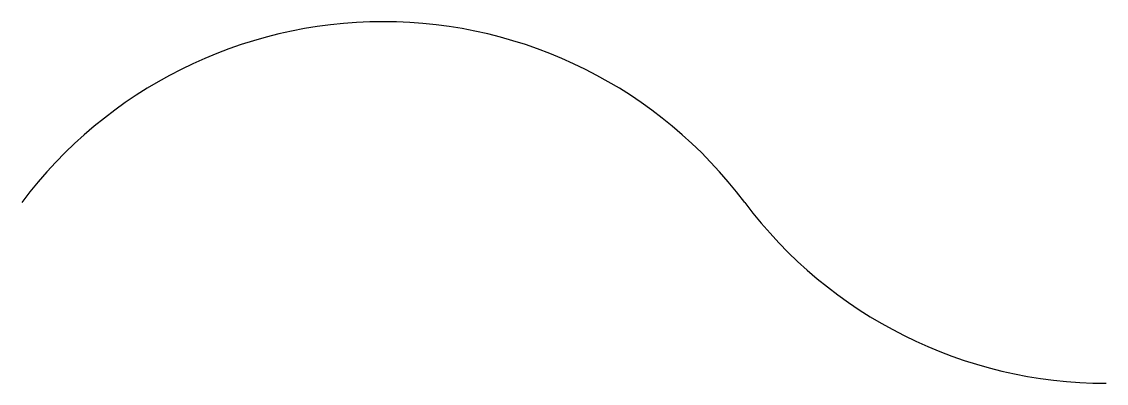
# Model space of a CAD drawing. Units: millimetres at full size, sheet at 1:100. Extents: x -15551 to 2816, y -429 to 5694.
import ezdxf

# ---------------------------------------------------------------- set-up
doc = ezdxf.new("R2010")
doc.units = ezdxf.units.MM
doc.header["$LTSCALE"] = 100
doc.layers.add('0-0', color=7, linetype='Continuous')

msp = doc.modelspace()

# ---------------------------------------------------------------- linework, layer by layer
at = {"layer": '0-0'}
for centre, start, end in [((-9428.6, -1959.2), 36.8699, 143.1301), ((2816.3, 7224.5), 216.8699, 270)]:
    msp.add_arc(centre, 7653.1, start, end, dxfattribs=at)

doc.saveas('drawing.dxf')
